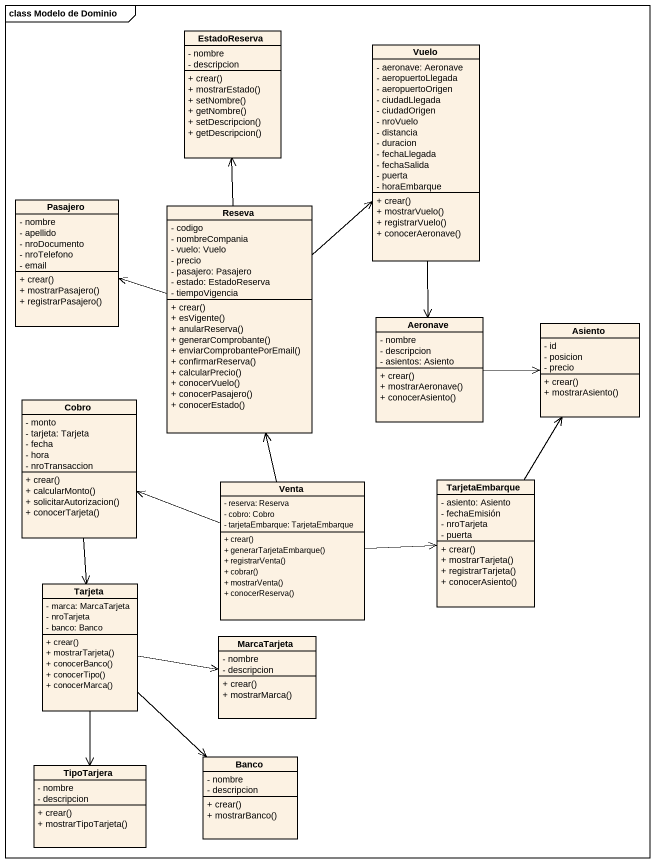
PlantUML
@startuml
mainframe class Modelo de Dominio
hide circle
hide empty members
skinparam classAttributeIconSize 0
class EstadoReserva {
  - nombre
  - descripcion
  + crear()
  + mostrarEstado()
  + setNombre()
  + getNombre()
  + setDescripcion()
  + getDescripcion()
}
class Vuelo {
  - aeronave: Aeronave
  - aeropuertoLlegada
  - aeropuertoOrigen
  - ciudadLlegada
  - ciudadOrigen
  - nroVuelo
  - distancia
  - duracion
  - fechaLlegada
  - fechaSalida
  - puerta
  - horaEmbarque
  + crear()
  + mostrarVuelo()
  + registrarVuelo()
  + conocerAeronave()
}
class Pasajero {
  - nombre
  - apellido
  - nroDocumento
  - nroTelefono
  - email
  + crear()
  + mostrarPasajero()
  + registrarPasajero()
}
class Reseva {
  - codigo
  - nombreCompania
  - vuelo: Vuelo
  - precio
  - pasajero: Pasajero
  - estado: EstadoReserva
  - tiempoVigencia
  + crear()
  + esVigente()
  + anularReserva()
  + generarComprobante()
  + enviarComprobantePorEmail()
  + confirmarReserva()
  + calcularPrecio()
  + conocerVuelo()
  + conocerPasajero()
  + conocerEstado()
}
class Aeronave {
  - nombre
  - descripcion
  - asientos: Asiento
  + crear()
  + mostrarAeronave()
  + conocerAsiento()
}
class Asiento {
  - id
  - posicion
  - precio
  + crear()
  + mostrarAsiento()
}
class Cobro {
  - monto
  - tarjeta: Tarjeta
  - fecha
  - hora
  - nroTransaccion
  + crear()
  + calcularMonto()
  + solicitarAutorizacion()
  + conocerTarjeta()
}
class Venta {
  - reserva: Reserva
  - cobro: Cobro
  - tarjetaEmbarque: TarjetaEmbarque
  + crear()
  + generarTarjetaEmbarque()
  + registrarVenta()
  + cobrar()
  + mostrarVenta()
  + conocerReserva()
}
class TarjetaEmbarque {
  - asiento: Asiento
  - fechaEmisión
  - nroTarjeta
  - puerta
  + crear()
  + mostrarTarjeta()
  + registrarTarjeta()
  + conocerAsiento()
}
class Tarjeta {
  - marca: MarcaTarjeta
  - nroTarjeta
  - banco: Banco
  + crear()
  + mostrarTarjeta()
  + conocerBanco()
  + conocerTipo()
  + conocerMarca()
}
class MarcaTarjeta {
  - nombre
  - descripcion
  + crear()
  + mostrarMarca()
}
class TipoTarjera {
  - nombre
  - descripcion
  + crear()
  + mostrarTipoTarjeta()
}
class Banco {
  - nombre
  - descripcion
  + crear()
  + mostrarBanco()
}
Vuelo --> Aeronave
Reseva -up-> EstadoReserva
Reseva -up-> Vuelo
Reseva -left-> Pasajero
Aeronave -right-> Asiento
Cobro --> Tarjeta
Venta -up-> Reseva
Venta -left-> Cobro
Venta -right-> TarjetaEmbarque
TarjetaEmbarque -up-> Asiento
Tarjeta -right-> MarcaTarjeta
Tarjeta --> TipoTarjera
Tarjeta --> Banco
@enduml
